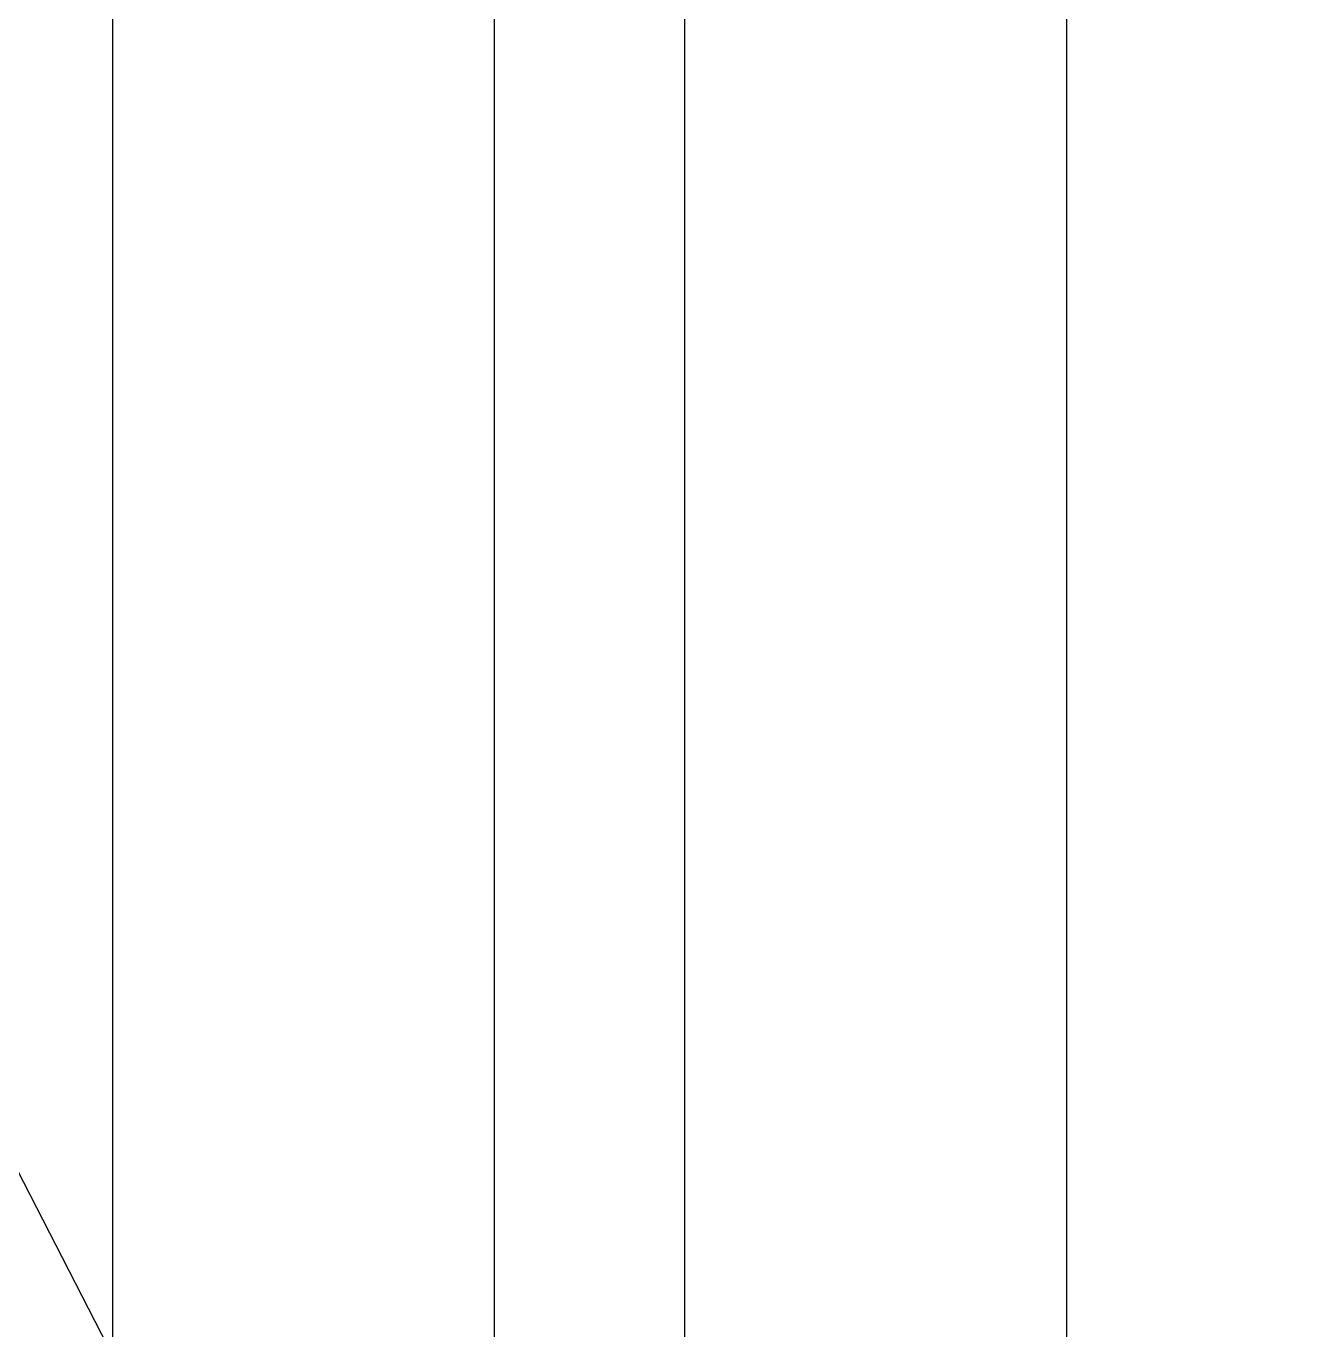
# Model space of a CAD drawing. Header units: inches. Extents: x 542787 to 543192, y 9574025 to 9574373.
# Drawn here: x 543038.7574 to 543038.958, y 9574115.634 to 9574115.839 of the extents above; entities that cross this region are included whole.
import ezdxf

# ---------------------------------------------------------------- set-up
doc = ezdxf.new("R2010")
doc.units = ezdxf.units.IN
doc.header["$MEASUREMENT"] = 0
doc.linetypes.add('HIDDEN2', pattern=[4.7625, 3.175, -1.5875])
doc.layers.add('I-ARQ', color=8, linetype='Continuous')
doc.layers.add('I-NORMO_INST', color=4, linetype='Continuous')

# ---------------------------------------------------------------- blocks, each defined once
blk = doc.blocks.new('*U107')
blk.add_line((-0.0075732, -0.023558), (0, 0))

msp = doc.modelspace()

# ---------------------------------------------------------------- linework, layer by layer
at = {"layer": 'I-ARQ'}
for p, q in [((543038.77101, 9574119.86701), (543038.77101, 9574115.22951)), ((543038.92101, 9574119.1589), (543038.92101, 9574115.22951))]:
    msp.add_line(p, q, dxfattribs=at)
at = {"layer": 'I-ARQ', "linetype": 'HIDDEN2'}
for p, q in [((543038.83101, 9574116.05951), (543038.83101, 9574115.55951)), ((543038.86101, 9574115.55951), (543038.86101, 9574116.05951))]:
    msp.add_line(p, q, dxfattribs=at)

# ---------------------------------------------------------------- block references
at = {"layer": 'I-NORMO_INST', "xscale": 75, "yscale": 75, "zscale": 75, "rotation": 224.9999999999999}
msp.add_blockref('*U107', (543038.958, 9574115.26578), dxfattribs=at)

doc.saveas('drawing.dxf')
